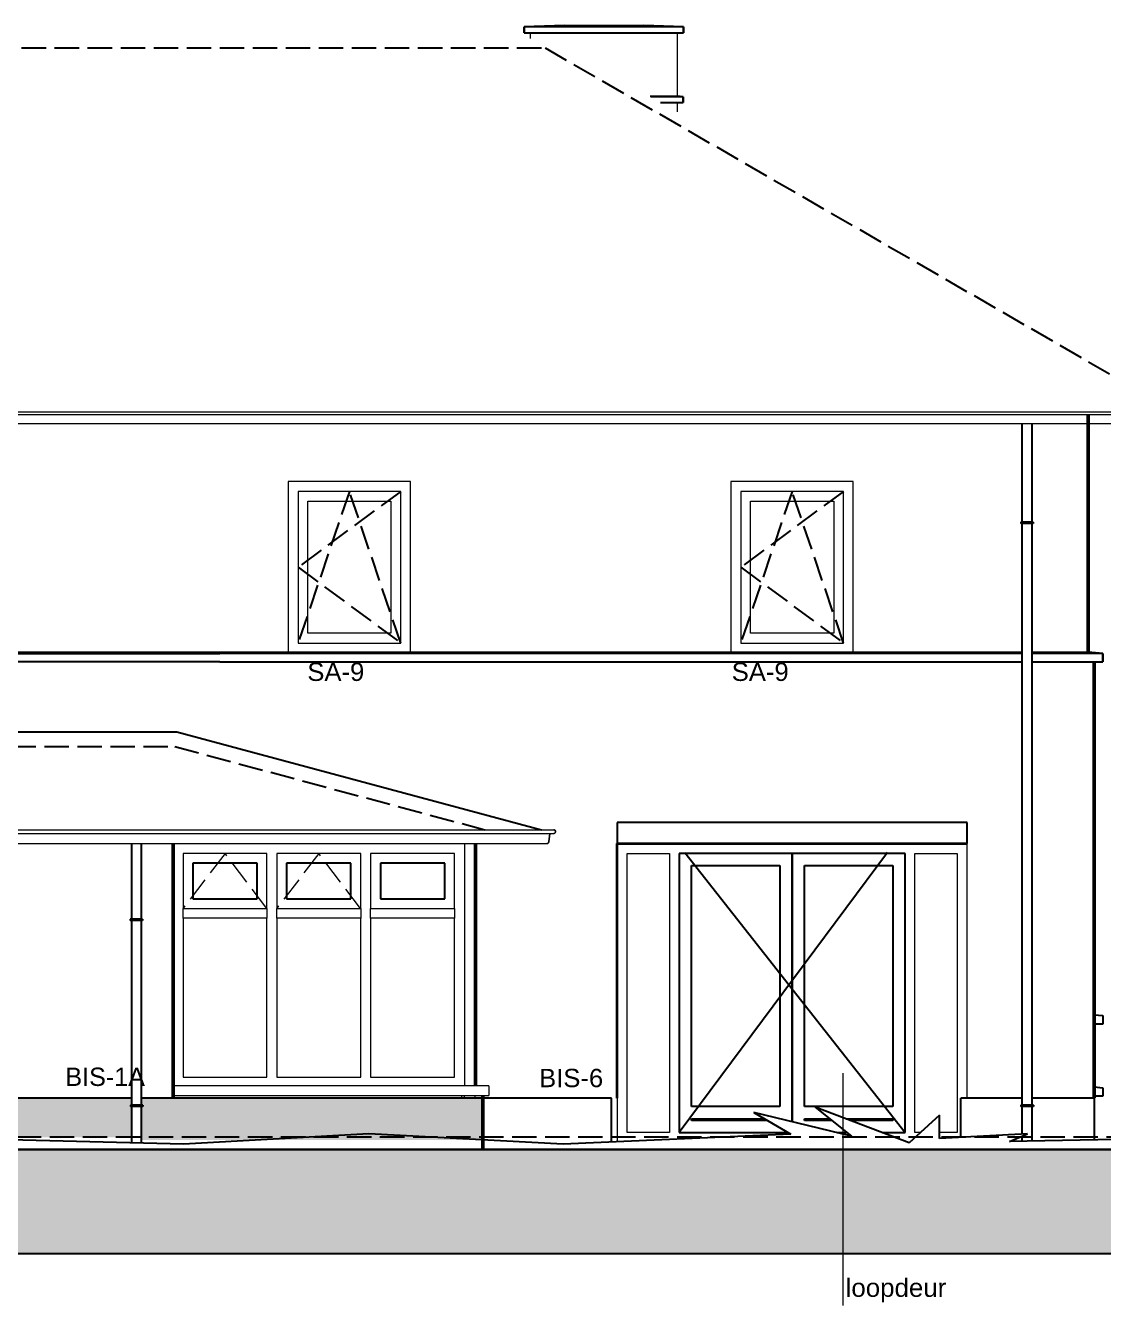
# Model space of a CAD drawing. Header units: millimetres. Extents: x 0 to 1200, y 0 to 841.
# Drawn here: x 968.7 to 1056.8, y 658.6 to 763.2 of the extents above; entities that cross this region are included whole.
import ezdxf

# ---------------------------------------------------------------- set-up
doc = ezdxf.new("R2010")
doc.units = ezdxf.units.MM
doc.linetypes.add('PUNKT2_S9', pattern=[1, 0, -1])
doc.linetypes.add('VERDECKT2_S2', pattern=[2.7, 2, -0.7])
doc.layers.add('Standard', color=7, linetype='Continuous', lineweight=25)
doc.styles.add('ARIAL', font='arial.ttf')

msp = doc.modelspace()

# ---------------------------------------------------------------- hatches: boundary and pattern name
at = {"layer": 'Standard', "linetype": 'PUNKT2_S9', "lineweight": 25}
for points in [[(947.27, 675.5), (947.27, 672.3), (977.37, 672.3), (977.37, 675.5)], [(978.17, 675.5), (978.17, 672.08), (1006.09, 672.08), (1006.09, 675.5)]]:
    msp.add_hatch(color=255, dxfattribs=at).paths.add_polyline_path(points)
at = {"layer": 'Standard', "linetype": 'PUNKT2_S9', "lineweight": -3}
h = msp.add_hatch(color=0, dxfattribs=at)
h.paths.add_polyline_path([(923.37, 668.87), (922.92, 668.87), (922.2, 668.87), (922.2, 667.48), (922.89, 667.48), (923.43, 667.49), (923.72, 667.54), (923.86, 667.63), (923.98, 667.78), (924.04, 667.96), (924.07, 668.19), (924.04, 668.44), (923.94, 668.64), (923.8, 668.78), (923.6, 668.85)])
h.paths.add_polyline_path([(1091.47, 671.3), (791.47, 671.3), (791.47, 662.8), (1091.47, 662.8)])
h.paths.add_polyline_path([(955.67, 665.23), (957.97, 665.23), (957.97, 664.3), (954.74, 664.3), (954.74, 669.76), (955.67, 669.76)], flags=16)
h.paths.add_polyline_path([(953.85, 668.87), (951.37, 668.87), (951.37, 667.65), (953.67, 667.65), (953.67, 666.73), (951.37, 666.73), (951.37, 665.23), (953.93, 665.23), (953.93, 664.3), (950.45, 664.3), (950.45, 669.8), (953.85, 669.8)], flags=16)
h.paths.add_polyline_path([(947.87, 665.73), (948.99, 669.8), (949.98, 669.8), (948.33, 664.3), (947.35, 664.3), (945.71, 669.8), (946.71, 669.8)], flags=16)
h.paths.add_polyline_path([(945.3, 669.8), (945.3, 668.87), (942.83, 668.87), (942.83, 667.65), (945.13, 667.65), (945.13, 666.73), (942.83, 666.73), (942.83, 665.23), (945.39, 665.23), (945.39, 664.3), (941.91, 664.3), (941.91, 669.8)], flags=16)
h.paths.add_polyline_path([(939.71, 668.71), (939.41, 668.89), (939.04, 668.95), (938.5, 668.83), (938.08, 668.49), (937.81, 667.91), (937.72, 667.12), (937.81, 666.26), (938.08, 665.65), (938.5, 665.28), (939.03, 665.16), (939.32, 665.19), (939.61, 665.29), (939.89, 665.45), (940.12, 665.63), (940.12, 666.33), (939.06, 666.33), (939.06, 667.25), (941.05, 667.25), (941.05, 665.06), (940.7, 664.74), (940.21, 664.46), (939.66, 664.27), (939.09, 664.21), (938.42, 664.3), (937.84, 664.57), (937.37, 665.01), (937.04, 665.6), (936.83, 666.31), (936.77, 667.07), (936.84, 667.88), (937.07, 668.6), (937.44, 669.19), (937.94, 669.62), (938.44, 669.83), (939.04, 669.9), (939.8, 669.79), (940.37, 669.47), (940.77, 668.96), (940.99, 668.28), (940.07, 668.07), (939.93, 668.44)], flags=16)
h.paths.add_polyline_path([(935.02, 666.25), (935.02, 669.8), (935.94, 669.8), (935.94, 666.32), (935.92, 665.72), (935.84, 665.27), (935.65, 664.84), (935.35, 664.5), (934.94, 664.28), (934.42, 664.21), (933.82, 664.32), (933.38, 664.66), (933.1, 665.23), (933.01, 666), (933.88, 666.12), (933.92, 665.72), (934, 665.45), (934.18, 665.23), (934.45, 665.16), (934.72, 665.21), (934.89, 665.37), (934.99, 665.69)], flags=16)
h.paths.add_polyline_path([(932.48, 669.8), (932.48, 664.3), (931.56, 664.3), (931.56, 669.8)], flags=16)
h.paths.add_polyline_path([(929.68, 668.87), (927.55, 668.87), (927.55, 669.8), (930.9, 669.8), (930.9, 668.94), (928.39, 665.23), (931, 665.23), (931, 664.3), (927.28, 664.3), (927.28, 665.31)], flags=16)
h.paths.add_polyline_path([(924.29, 669.65), (924.59, 669.45), (924.82, 669.13), (924.97, 668.72), (925.02, 668.26), (924.95, 667.69), (924.72, 667.24), (924.34, 666.91), (923.81, 666.73), (924.09, 666.51), (924.31, 666.27), (924.54, 665.92), (924.84, 665.38), (925.4, 664.3), (924.29, 664.3), (923.62, 665.5), (923.32, 666.02), (923.13, 666.31), (923, 666.45), (922.85, 666.54), (922.66, 666.58), (922.39, 666.6), (922.2, 666.6), (922.2, 664.3), (921.27, 664.3), (921.27, 669.8), (923.22, 669.8), (923.86, 669.77)], flags=16)
h.paths.add_polyline_path([(920.49, 665.23), (920.49, 664.3), (917, 664.3), (917, 669.8), (920.4, 669.8), (920.4, 668.87), (917.93, 668.87), (917.93, 667.65), (920.23, 667.65), (920.23, 666.73), (917.93, 666.73), (917.93, 665.23)], flags=16)
h.paths.add_polyline_path([(914.07, 666.88), (913.32, 665.97), (913.32, 664.3), (912.39, 664.3), (912.39, 669.8), (913.32, 669.8), (913.32, 667.36), (915.18, 669.8), (916.43, 669.8), (914.7, 667.66), (916.52, 664.3), (915.33, 664.3)], flags=16)
h.paths.add_polyline_path([(910.54, 669.8), (911.4, 669.8), (911.4, 664.3), (910.47, 664.3), (908.62, 667.89), (908.62, 664.3), (907.76, 664.3), (907.76, 669.8), (908.66, 669.8), (910.54, 666.13)], flags=16)
h.paths.add_polyline_path([(905.95, 664.3), (905.95, 669.8), (906.87, 669.8), (906.87, 664.3)], flags=16)
h.paths.add_polyline_path([(903.01, 669.76), (903.01, 665.23), (905.31, 665.23), (905.31, 664.3), (902.09, 664.3), (902.09, 669.76)], flags=16)

# ---------------------------------------------------------------- linework, layer by layer
at = {"layer": 'Standard', "color": 117, "linetype": 'Continuous', "lineweight": -3}
for p, q in [((1009.45, 763.07), (1012.75, 763.17)), ((1012.75, 763.17), (1009.45, 763.07)), ((1009.45, 762.57), (1009.45, 763.07)), ((1022.5, 763.07), (1009.45, 763.07)), ((1009.45, 763.07), (1009.45, 762.57)), ((1012.75, 763.17), (1019.25, 763.17)), ((1019.25, 763.17), (1022.5, 763.07)), ((1022.5, 763.07), (1019.25, 763.17)), ((1022.5, 763.07), (1022.5, 762.57)), ((1022.5, 762.57), (1022.5, 763.07)), ((1009.45, 762.57), (1022.5, 762.57)), ((1019.75, 757.4), (1021.97, 757.4)), ((1022.47, 757.35), (1019.84, 757.35)), ((1020.61, 756.9), (1022.47, 756.9)), ((1022.47, 757.35), (1021.97, 757.4)), ((1021.97, 757.4), (1022.47, 757.35)), ((1022.47, 756.9), (1022.47, 757.35)), ((1022.47, 757.35), (1022.47, 756.9)), ((912.37, 711.85), (984.57, 711.85)), ((942.77, 711.95), (984.57, 711.95)), ((984.57, 711.95), (990.17, 711.95)), ((1050.19, 711.85), (984.57, 711.85)), ((990.17, 711.95), (1000.17, 711.95)), ((1000.17, 711.95), (1026.37, 711.95)), ((1026.37, 711.95), (1036.37, 711.95)), ((1036.37, 711.95), (1050.19, 711.95)), ((1050.99, 711.95), (1055.57, 711.95)), ((1056.77, 711.85), (1050.99, 711.85)), ((1055.57, 711.95), (1056.77, 711.85)), ((1056.77, 711.85), (1055.57, 711.95)), ((1056.77, 711.85), (1056.77, 711.15)), ((1056.77, 711.15), (1056.77, 711.85)), ((984.57, 711.15), (912.37, 711.15)), ((984.57, 711.15), (1050.19, 711.15)), ((1050.99, 711.15), (1056.77, 711.15)), ((1039.16, 695.57), (1022.14, 672.68)), ((1022.59, 695.57), (1040.6, 672.68)), ((1056.07, 682.31), (1056.77, 682.25)), ((1056.77, 682.25), (1056.77, 681.55)), ((1056.77, 681.55), (1056.07, 681.55)), ((1056.07, 676.41), (1056.77, 676.35)), ((1056.77, 676.35), (1056.77, 675.65)), ((1056.77, 675.65), (1056.07, 675.65))]:
    msp.add_line(p, q, dxfattribs=at)
at = {"layer": 'Standard', "color": 36, "linetype": 'Continuous', "lineweight": 18}
for p, q in [((1009.98, 762.13), (1009.98, 762.57)), ((1021.98, 762.57), (1021.98, 757.4)), ((1021.98, 756.9), (1021.98, 756.12)), ((1056.07, 698.2), (1056.07, 711.15)), ((1056.07, 698.2), (1056.07, 711.15)), ((1056.07, 698.2), (1056.07, 675.5)), ((1056.07, 698.2), (1056.07, 675.5)), ((980.77, 696.3), (980.77, 676.5)), ((1017.07, 696.3), (1017.07, 671.93)), ((1045.67, 696.3), (1017.07, 696.3)), ((1045.67, 675.5), (1045.67, 696.3)), ((1004.33, 675.7), (1004.33, 675.5)), ((1006.07, 675.7), (1006.07, 675.5)), ((1040.82, 671.88), (1040.99, 671.88))]:
    msp.add_line(p, q, dxfattribs=at)
at = {"layer": 'Standard', "color": 255, "linetype": 'VERDECKT2_S2', "lineweight": -3}
for p, q in [((957.57, 761.35), (1011.17, 761.35)), ((1011.17, 761.35), (1061.07, 732.54)), ((943.23, 704.23), (980.91, 704.23)), ((980.91, 704.23), (1006.23, 697.44))]:
    msp.add_line(p, q, dxfattribs=at)
at = {"layer": 'Standard', "color": 9, "linetype": 'Continuous', "lineweight": 18}
for p, q in [((902.98, 731.59), (1066.16, 731.59)), ((902.98, 731.39), (1066.16, 731.39)), ((903.39, 730.64), (1065.74, 730.64))]:
    msp.add_line(p, q, dxfattribs=at)
at = {"layer": 'Standard', "color": 117, "linetype": 'Continuous', "lineweight": 50}
for p, q in [((1055.57, 731.4), (1055.57, 711.95)), ((1056.07, 711.15), (1056.07, 675.51)), ((980.77, 696.3), (980.77, 675.5)), ((1005.47, 696.3), (1005.47, 676.5))]:
    msp.add_line(p, q, dxfattribs=at)
at = {"layer": 'Standard', "color": 7, "linetype": 'Continuous', "lineweight": -3}
for p, q in [((1050.19, 730.13), (1050.19, 730.64)), ((1050.99, 730.13), (1050.99, 730.64)), ((1050.19, 729.98), (1050.19, 730.13)), ((1050.19, 729.82), (1050.19, 729.98)), ((1050.19, 729.68), (1050.19, 729.82)), ((1050.19, 729.55), (1050.19, 729.68)), ((1050.19, 729.43), (1050.19, 729.55)), ((1050.19, 724.57), (1050.19, 729.43)), ((1050.99, 729.98), (1050.99, 730.13)), ((1050.99, 729.82), (1050.99, 729.98)), ((1050.99, 729.68), (1050.99, 729.82)), ((1050.99, 729.55), (1050.99, 729.68)), ((1050.99, 729.43), (1050.99, 729.55)), ((1050.99, 724.57), (1050.99, 729.43)), ((1050.19, 724.45), (1050.19, 724.57)), ((1050.19, 724.32), (1050.19, 724.45)), ((1050.19, 724.18), (1050.19, 724.32)), ((1050.19, 724.02), (1050.19, 724.18)), ((1050.19, 723.87), (1050.19, 724.02)), ((1050.99, 724.45), (1050.99, 724.57)), ((1050.99, 724.32), (1050.99, 724.45)), ((1050.99, 724.18), (1050.99, 724.32)), ((1050.99, 724.02), (1050.99, 724.18)), ((1050.99, 723.87), (1050.99, 724.02)), ((1050.19, 722.57), (1050.19, 723.87)), ((1050.99, 722.57), (1050.99, 723.87)), ((1050.07, 722.57), (1050.07, 722.47)), ((1050.08, 722.57), (1050.07, 722.57)), ((1050.08, 722.47), (1050.07, 722.47)), ((1050.09, 722.57), (1050.08, 722.57)), ((1050.09, 722.47), (1050.08, 722.47)), ((1050.12, 722.57), (1050.09, 722.57)), ((1050.12, 722.47), (1050.09, 722.47)), ((1050.17, 722.57), (1050.12, 722.57)), ((1050.17, 722.47), (1050.12, 722.47)), ((1050.22, 722.57), (1050.17, 722.57)), ((1050.22, 722.47), (1050.17, 722.47)), ((1050.19, 674.92), (1050.19, 722.47)), ((1050.28, 722.57), (1050.22, 722.57)), ((1050.28, 722.47), (1050.22, 722.47)), ((1050.34, 722.57), (1050.28, 722.57)), ((1050.34, 722.47), (1050.28, 722.47)), ((1050.42, 722.57), (1050.34, 722.57)), ((1050.42, 722.47), (1050.34, 722.47)), ((1050.49, 722.57), (1050.42, 722.57)), ((1050.49, 722.47), (1050.42, 722.47)), ((1050.57, 722.57), (1050.49, 722.57)), ((1050.57, 722.47), (1050.49, 722.47)), ((1050.65, 722.57), (1050.57, 722.57)), ((1050.65, 722.47), (1050.57, 722.47)), ((1050.72, 722.57), (1050.65, 722.57)), ((1050.72, 722.47), (1050.65, 722.47)), ((1050.8, 722.57), (1050.72, 722.57)), ((1050.8, 722.47), (1050.72, 722.47)), ((1050.86, 722.57), (1050.8, 722.57)), ((1050.86, 722.47), (1050.8, 722.47)), ((1050.92, 722.57), (1050.86, 722.57)), ((1050.92, 722.47), (1050.86, 722.47)), ((1050.97, 722.57), (1050.92, 722.57)), ((1050.97, 722.47), (1050.92, 722.47)), ((1051.02, 722.57), (1050.97, 722.57)), ((1051.02, 722.47), (1050.97, 722.47)), ((1050.99, 674.92), (1050.99, 722.47)), ((1051.05, 722.57), (1051.02, 722.57)), ((1051.05, 722.47), (1051.02, 722.47)), ((1051.06, 722.57), (1051.05, 722.57)), ((1051.06, 722.47), (1051.05, 722.47)), ((1051.07, 722.57), (1051.06, 722.57)), ((1051.07, 722.47), (1051.06, 722.47)), ((1051.07, 722.57), (1051.07, 722.47)), ((977.37, 695.07), (977.37, 696.3)), ((978.17, 695.07), (978.17, 696.3)), ((977.37, 694.91), (977.37, 695.07)), ((977.37, 694.76), (977.37, 694.91)), ((977.37, 694.61), (977.37, 694.76)), ((978.17, 694.91), (978.17, 695.07)), ((978.17, 694.76), (978.17, 694.91)), ((978.17, 694.61), (978.17, 694.76)), ((977.37, 694.48), (977.37, 694.61)), ((977.37, 694.36), (977.37, 694.48)), ((977.37, 692.12), (977.37, 694.36)), ((978.17, 694.48), (978.17, 694.61)), ((978.17, 694.36), (978.17, 694.48)), ((978.17, 692.12), (978.17, 694.36)), ((977.37, 692), (977.37, 692.12)), ((977.37, 691.87), (977.37, 692)), ((977.37, 691.73), (977.37, 691.87)), ((977.37, 691.57), (977.37, 691.73)), ((977.37, 691.42), (977.37, 691.57)), ((978.17, 692), (978.17, 692.12)), ((978.17, 691.87), (978.17, 692)), ((978.17, 691.73), (978.17, 691.87)), ((978.17, 691.57), (978.17, 691.73)), ((978.17, 691.42), (978.17, 691.57)), ((977.37, 690.12), (977.37, 691.42)), ((978.17, 690.12), (978.17, 691.42)), ((977.25, 690.12), (977.25, 690.02)), ((977.26, 690.12), (977.25, 690.12)), ((977.26, 690.02), (977.25, 690.02)), ((977.27, 690.12), (977.26, 690.12)), ((977.27, 690.02), (977.26, 690.02)), ((977.3, 690.12), (977.27, 690.12)), ((977.3, 690.02), (977.27, 690.02)), ((977.35, 690.12), (977.3, 690.12)), ((977.35, 690.02), (977.3, 690.02)), ((977.4, 690.12), (977.35, 690.12)), ((977.4, 690.02), (977.35, 690.02)), ((977.37, 674.92), (977.37, 690.02)), ((977.46, 690.12), (977.4, 690.12)), ((977.46, 690.02), (977.4, 690.02)), ((977.52, 690.12), (977.46, 690.12)), ((977.52, 690.02), (977.46, 690.02)), ((977.6, 690.12), (977.52, 690.12)), ((977.6, 690.02), (977.52, 690.02)), ((977.67, 690.12), (977.6, 690.12)), ((977.67, 690.02), (977.6, 690.02)), ((977.75, 690.12), (977.67, 690.12)), ((977.75, 690.02), (977.67, 690.02)), ((977.83, 690.12), (977.75, 690.12)), ((977.83, 690.02), (977.75, 690.02)), ((977.9, 690.12), (977.83, 690.12)), ((977.9, 690.02), (977.83, 690.02)), ((977.98, 690.12), (977.9, 690.12)), ((977.98, 690.02), (977.9, 690.02)), ((978.04, 690.12), (977.98, 690.12)), ((978.04, 690.02), (977.98, 690.02)), ((978.1, 690.12), (978.04, 690.12)), ((978.1, 690.02), (978.04, 690.02)), ((978.15, 690.12), (978.1, 690.12)), ((978.15, 690.02), (978.1, 690.02)), ((978.2, 690.12), (978.15, 690.12)), ((978.2, 690.02), (978.15, 690.02)), ((978.17, 674.92), (978.17, 690.02)), ((978.23, 690.12), (978.2, 690.12)), ((978.23, 690.02), (978.2, 690.02)), ((978.24, 690.12), (978.23, 690.12)), ((978.24, 690.02), (978.23, 690.02)), ((978.25, 690.12), (978.24, 690.12)), ((978.25, 690.02), (978.24, 690.02)), ((978.25, 690.12), (978.25, 690.02)), ((977.27, 674.92), (977.26, 674.92)), ((977.26, 674.92), (977.26, 674.82)), ((977.27, 674.82), (977.26, 674.82)), ((977.29, 674.92), (977.27, 674.92)), ((977.29, 674.82), (977.27, 674.82)), ((977.32, 674.92), (977.29, 674.92)), ((977.32, 674.82), (977.29, 674.82)), ((977.36, 674.92), (977.32, 674.92)), ((977.36, 674.82), (977.32, 674.82)), ((977.41, 674.92), (977.36, 674.92)), ((977.41, 674.82), (977.36, 674.82)), ((977.37, 671.83), (977.37, 674.82)), ((977.47, 674.92), (977.41, 674.92)), ((977.47, 674.82), (977.41, 674.82)), ((977.53, 674.92), (977.47, 674.92)), ((977.53, 674.82), (977.47, 674.82)), ((977.61, 674.92), (977.53, 674.92)), ((977.61, 674.82), (977.53, 674.82)), ((977.68, 674.92), (977.61, 674.92)), ((977.68, 674.82), (977.61, 674.82)), ((977.76, 674.92), (977.68, 674.92)), ((977.76, 674.82), (977.68, 674.82)), ((977.77, 674.92), (977.76, 674.92)), ((977.77, 674.82), (977.76, 674.82)), ((977.77, 674.92), (977.77, 674.92)), ((977.85, 674.92), (977.77, 674.92)), ((977.77, 674.82), (977.77, 674.82)), ((977.85, 674.82), (977.77, 674.82)), ((977.93, 674.92), (977.85, 674.92)), ((977.93, 674.82), (977.85, 674.82)), ((978, 674.92), (977.93, 674.92)), ((978, 674.82), (977.93, 674.82)), ((978.07, 674.92), (978, 674.92)), ((978.07, 674.82), (978, 674.82)), ((978.13, 674.92), (978.07, 674.92)), ((978.13, 674.82), (978.07, 674.82)), ((978.18, 674.92), (978.13, 674.92)), ((978.18, 674.82), (978.13, 674.82)), ((978.17, 671.81), (978.17, 674.82)), ((978.22, 674.92), (978.18, 674.92)), ((978.22, 674.82), (978.18, 674.82)), ((978.25, 674.92), (978.22, 674.92)), ((978.25, 674.82), (978.22, 674.82)), ((978.27, 674.92), (978.25, 674.92)), ((978.27, 674.82), (978.25, 674.82)), ((978.27, 674.92), (978.27, 674.92)), ((978.27, 674.92), (978.27, 674.82)), ((978.27, 674.82), (978.27, 674.82)), ((1050.09, 674.92), (1050.08, 674.92)), ((1050.08, 674.92), (1050.08, 674.82)), ((1050.09, 674.82), (1050.08, 674.82)), ((1050.11, 674.92), (1050.09, 674.92)), ((1050.11, 674.82), (1050.09, 674.82)), ((1050.14, 674.92), (1050.11, 674.92)), ((1050.14, 674.82), (1050.11, 674.82)), ((1050.18, 674.92), (1050.14, 674.92)), ((1050.18, 674.82), (1050.14, 674.82)), ((1050.23, 674.92), (1050.18, 674.92)), ((1050.23, 674.82), (1050.18, 674.82)), ((1050.19, 672.57), (1050.19, 674.82)), ((1050.29, 674.92), (1050.23, 674.92)), ((1050.29, 674.82), (1050.23, 674.82)), ((1050.35, 674.92), (1050.29, 674.92)), ((1050.35, 674.82), (1050.29, 674.82)), ((1050.43, 674.92), (1050.35, 674.92)), ((1050.43, 674.82), (1050.35, 674.82)), ((1050.5, 674.92), (1050.43, 674.92)), ((1050.5, 674.82), (1050.43, 674.82)), ((1050.58, 674.92), (1050.5, 674.92)), ((1050.58, 674.82), (1050.5, 674.82)), ((1050.59, 674.92), (1050.58, 674.92)), ((1050.59, 674.82), (1050.58, 674.82)), ((1050.59, 674.92), (1050.59, 674.92)), ((1050.67, 674.92), (1050.59, 674.92)), ((1050.59, 674.82), (1050.59, 674.82)), ((1050.67, 674.82), (1050.59, 674.82)), ((1050.75, 674.92), (1050.67, 674.92)), ((1050.75, 674.82), (1050.67, 674.82)), ((1050.82, 674.92), (1050.75, 674.92)), ((1050.82, 674.82), (1050.75, 674.82)), ((1050.89, 674.92), (1050.82, 674.92)), ((1050.89, 674.82), (1050.82, 674.82)), ((1050.95, 674.92), (1050.89, 674.92)), ((1050.95, 674.82), (1050.89, 674.82)), ((1051, 674.92), (1050.95, 674.92)), ((1051, 674.82), (1050.95, 674.82)), ((1050.99, 671.98), (1050.99, 674.82)), ((1051.04, 674.92), (1051, 674.92)), ((1051.04, 674.82), (1051, 674.82)), ((1051.07, 674.92), (1051.04, 674.92)), ((1051.07, 674.82), (1051.04, 674.82)), ((1051.09, 674.92), (1051.07, 674.92)), ((1051.09, 674.82), (1051.07, 674.82)), ((1051.09, 674.92), (1051.09, 674.92)), ((1051.09, 674.92), (1051.09, 674.82)), ((1051.09, 674.82), (1051.09, 674.82)), ((1050.19, 671.97), (1050.19, 672.41))]:
    msp.add_line(p, q, dxfattribs=at)
at = {"layer": 'Standard', "color": 55, "linetype": 'Continuous', "lineweight": 18}
for p, q in [((1055.57, 727.2), (1055.57, 730.64)), ((1055.57, 727.2), (1055.57, 730.64)), ((1055.57, 727.8), (1055.57, 711.95)), ((1055.57, 727.8), (1055.57, 711.95)), ((990.17, 725.9), (990.17, 711.95)), ((1000.17, 725.9), (990.17, 725.9)), ((1000.17, 711.95), (1000.17, 725.9)), ((1036.37, 725.9), (1026.37, 725.9)), ((1026.37, 725.9), (1026.37, 711.95)), ((1036.37, 711.95), (1036.37, 725.9))]:
    msp.add_line(p, q, dxfattribs=at)
at = {"layer": 'Standard', "color": 117, "linetype": 'VERDECKT2_S2', "lineweight": -3}
for p, q in [((999.37, 725.1), (990.97, 718.9)), ((995.17, 725.1), (990.97, 712.7)), ((999.37, 712.7), (995.17, 725.1)), ((1035.57, 725.1), (1027.17, 718.9)), ((1031.37, 725.1), (1027.17, 712.7)), ((1035.57, 712.7), (1031.37, 725.1)), ((990.97, 718.9), (999.37, 712.7)), ((1027.17, 718.9), (1035.57, 712.7))]:
    msp.add_line(p, q, dxfattribs=at)
at = {"layer": 'Standard', "color": 51, "linetype": 'Continuous', "lineweight": 18}
for p, q in [((991.77, 725.1), (990.97, 725.1)), ((990.97, 725.1), (990.97, 712.7)), ((998.57, 725.1), (991.77, 725.1)), ((999.37, 725.1), (998.57, 725.1)), ((999.37, 712.7), (999.37, 725.1)), ((1027.97, 725.1), (1027.17, 725.1)), ((1027.17, 725.1), (1027.17, 712.7)), ((1034.77, 725.1), (1027.97, 725.1)), ((1035.57, 725.1), (1034.77, 725.1)), ((1035.57, 712.7), (1035.57, 725.1)), ((991.77, 724.3), (998.57, 724.3)), ((991.77, 713.5), (991.77, 724.3)), ((998.57, 724.3), (998.57, 713.5)), ((1027.97, 724.3), (1034.77, 724.3)), ((1027.97, 713.5), (1027.97, 724.3)), ((1034.77, 724.3), (1034.77, 713.5)), ((990.97, 712.7), (991.77, 712.7)), ((998.57, 713.5), (991.77, 713.5)), ((991.77, 712.7), (998.57, 712.7)), ((998.57, 712.7), (999.37, 712.7)), ((1027.17, 712.7), (1027.97, 712.7)), ((1034.77, 713.5), (1027.97, 713.5)), ((1027.97, 712.7), (1034.77, 712.7)), ((1034.77, 712.7), (1035.57, 712.7)), ((1004.57, 696.3), (1004.57, 676.5)), ((1005.46, 676.5), (1005.46, 696.3)), ((1005.47, 676.5), (1005.47, 696.3)), ((988.43, 695.5), (981.57, 695.5)), ((981.57, 695.5), (981.57, 691)), ((988.43, 691), (988.43, 695.5)), ((989.23, 695.5), (989.23, 691)), ((996.1, 695.5), (989.23, 695.5)), ((996.1, 691), (996.1, 695.5)), ((996.9, 695.5), (996.9, 691)), ((1003.77, 695.5), (996.9, 695.5)), ((1003.77, 691), (1003.77, 695.5)), ((1017.87, 695.5), (1021.34, 695.5)), ((1017.87, 672.68), (1017.87, 695.5)), ((1021.34, 695.5), (1021.34, 672.68)), ((1031.36, 695.5), (1031.37, 695.5)), ((1041.4, 672.68), (1041.4, 695.5)), ((1041.4, 695.5), (1044.87, 695.5)), ((1044.87, 695.5), (1044.87, 672.68)), ((981.57, 690.2), (981.57, 691)), ((981.57, 691), (988.43, 691)), ((988.43, 691), (988.43, 690.2)), ((989.23, 690.2), (989.23, 691)), ((989.23, 691), (996.1, 691)), ((996.1, 691), (996.1, 690.2)), ((996.9, 690.2), (996.9, 691)), ((996.9, 691), (1003.77, 691)), ((1003.77, 691), (1003.77, 690.2)), ((988.43, 690.2), (981.57, 690.2)), ((981.57, 690.2), (981.57, 677.2)), ((988.43, 677.2), (988.43, 690.2)), ((996.1, 690.2), (989.23, 690.2)), ((989.23, 690.2), (989.23, 677.2)), ((996.1, 677.2), (996.1, 690.2)), ((1003.77, 690.2), (996.9, 690.2)), ((996.9, 690.2), (996.9, 677.2)), ((1003.77, 677.2), (1003.77, 690.2)), ((981.57, 677.2), (988.43, 677.2)), ((989.23, 677.2), (996.1, 677.2)), ((996.9, 677.2), (1003.77, 677.2)), ((1035.55, 658.55), (1035.55, 677.55)), ((1004.57, 675.5), (1004.57, 675.7)), ((1005.46, 675.5), (1005.46, 675.7)), ((1021.34, 672.68), (1017.87, 672.68)), ((1041.87, 672.68), (1041.4, 672.68)), ((1044.87, 672.68), (1043.43, 672.68))]:
    msp.add_line(p, q, dxfattribs=at)
at = {"layer": 'Standard', "color": 7, "linetype": 'Continuous', "lineweight": 25}
for p, q in [((943.07, 705.43), (981.07, 705.43)), ((981.07, 705.43), (1010.87, 697.44))]:
    msp.add_line(p, q, dxfattribs=at)
at = {"layer": 'Standard', "color": 34, "linetype": 'Continuous', "lineweight": 18}
for p, q in [((981.07, 705.43), (943.57, 705.43)), ((1010.87, 697.44), (981.07, 705.43)), ((981.07, 705.43), (1010.87, 697.44))]:
    msp.add_line(p, q, dxfattribs=at)
at = {"layer": 'Standard', "color": 5, "linetype": 'Continuous', "lineweight": -3}
for p, q in [((1045.67, 698.04), (1017.07, 698.04)), ((1017.07, 698.04), (1017.07, 696.3)), ((1045.67, 696.3), (1045.67, 698.04))]:
    msp.add_line(p, q, dxfattribs=at)
at = {"layer": 'Standard', "color": 255, "linetype": 'Continuous', "lineweight": 18}
for p, q in [((912.72, 697.44), (1011.88, 697.44)), ((912.72, 697.14), (1011.88, 697.14)), ((1011.47, 696.44), (1011.57, 697.14)), ((1011.57, 697.14), (1011.47, 696.44)), ((1011.88, 697.44), (1011.88, 697.44)), ((1011.89, 697.44), (1011.88, 697.44)), ((1011.88, 697.44), (1011.88, 697.44)), ((1011.88, 697.44), (1011.89, 697.44)), ((1011.88, 697.14), (1011.88, 697.14)), ((1011.88, 697.14), (1011.89, 697.14)), ((1011.88, 697.14), (1011.88, 697.14)), ((1011.89, 697.14), (1011.88, 697.14)), ((1011.9, 697.44), (1011.89, 697.44)), ((1011.89, 697.44), (1011.9, 697.44)), ((1011.89, 697.14), (1011.9, 697.14)), ((1011.9, 697.14), (1011.89, 697.14)), ((1011.91, 697.44), (1011.9, 697.44)), ((1011.9, 697.44), (1011.91, 697.44)), ((1011.9, 697.14), (1011.91, 697.14)), ((1011.91, 697.14), (1011.9, 697.14)), ((1011.91, 697.44), (1011.91, 697.44)), ((1011.92, 697.44), (1011.91, 697.44)), ((1011.91, 697.44), (1011.91, 697.44)), ((1011.91, 697.44), (1011.92, 697.44)), ((1011.91, 697.14), (1011.91, 697.14)), ((1011.91, 697.14), (1011.92, 697.14)), ((1011.91, 697.14), (1011.91, 697.14)), ((1011.92, 697.14), (1011.91, 697.14)), ((1011.93, 697.43), (1011.92, 697.44)), ((1011.92, 697.44), (1011.93, 697.43)), ((1011.92, 697.14), (1011.93, 697.15)), ((1011.93, 697.15), (1011.92, 697.14)), ((1011.93, 697.43), (1011.93, 697.43)), ((1011.94, 697.43), (1011.93, 697.43)), ((1011.93, 697.43), (1011.93, 697.43)), ((1011.93, 697.43), (1011.94, 697.43)), ((1011.93, 697.15), (1011.93, 697.15)), ((1011.93, 697.15), (1011.94, 697.15)), ((1011.93, 697.15), (1011.93, 697.15)), ((1011.94, 697.15), (1011.93, 697.15)), ((1011.95, 697.42), (1011.94, 697.43)), ((1011.94, 697.43), (1011.95, 697.42)), ((1011.94, 697.15), (1011.95, 697.16)), ((1011.95, 697.16), (1011.94, 697.15)), ((1011.95, 697.42), (1011.95, 697.42)), ((1011.96, 697.41), (1011.95, 697.42)), ((1011.95, 697.42), (1011.95, 697.42)), ((1011.95, 697.42), (1011.96, 697.41)), ((1011.95, 697.16), (1011.95, 697.16)), ((1011.95, 697.16), (1011.96, 697.16)), ((1011.95, 697.16), (1011.95, 697.16)), ((1011.96, 697.16), (1011.95, 697.16)), ((1011.97, 697.41), (1011.96, 697.41)), ((1011.96, 697.41), (1011.97, 697.41)), ((1011.96, 697.16), (1011.97, 697.17)), ((1011.97, 697.17), (1011.96, 697.16)), ((1011.97, 697.4), (1011.97, 697.41)), ((1011.97, 697.41), (1011.97, 697.4)), ((1011.98, 697.4), (1011.97, 697.4)), ((1011.97, 697.4), (1011.98, 697.4)), ((1011.97, 697.17), (1011.98, 697.18)), ((1011.98, 697.18), (1011.97, 697.17)), ((1011.97, 697.17), (1011.97, 697.17)), ((1011.97, 697.17), (1011.97, 697.17)), ((1011.98, 697.39), (1011.98, 697.4)), ((1011.98, 697.4), (1011.98, 697.39)), ((1011.99, 697.39), (1011.98, 697.39)), ((1011.98, 697.39), (1011.99, 697.39)), ((1011.98, 697.18), (1011.98, 697.19)), ((1011.98, 697.19), (1011.99, 697.19)), ((1011.98, 697.19), (1011.98, 697.18)), ((1011.99, 697.19), (1011.98, 697.19)), ((1011.99, 697.38), (1011.99, 697.39)), ((1011.99, 697.39), (1011.99, 697.38)), ((1011.99, 697.37), (1011.99, 697.38)), ((1011.99, 697.38), (1011.99, 697.37)), ((1012, 697.37), (1011.99, 697.37)), ((1011.99, 697.37), (1012, 697.37)), ((1011.99, 697.2), (1012, 697.21)), ((1012, 697.21), (1011.99, 697.2)), ((1011.99, 697.19), (1011.99, 697.2)), ((1011.99, 697.2), (1011.99, 697.19)), ((1012, 697.36), (1012, 697.37)), ((1012, 697.37), (1012, 697.36)), ((1012.01, 697.35), (1012, 697.36)), ((1012, 697.36), (1012.01, 697.35)), ((1012, 697.22), (1012.01, 697.23)), ((1012.01, 697.23), (1012, 697.22)), ((1012, 697.21), (1012, 697.22)), ((1012, 697.22), (1012, 697.21)), ((1012, 697.21), (1012, 697.21)), ((1012, 697.21), (1012, 697.21)), ((1012.01, 697.34), (1012.01, 697.35)), ((1012.01, 697.35), (1012.01, 697.34)), ((1012.01, 697.34), (1012.01, 697.34)), ((1012.01, 697.33), (1012.01, 697.34)), ((1012.01, 697.34), (1012.01, 697.34)), ((1012.01, 697.34), (1012.01, 697.33)), ((1012.01, 697.32), (1012.01, 697.33)), ((1012.01, 697.33), (1012.01, 697.32)), ((1012.02, 697.31), (1012.01, 697.32)), ((1012.01, 697.32), (1012.02, 697.31)), ((1012.01, 697.26), (1012.02, 697.27)), ((1012.02, 697.27), (1012.01, 697.26)), ((1012.01, 697.25), (1012.01, 697.26)), ((1012.01, 697.26), (1012.01, 697.25)), ((1012.01, 697.24), (1012.01, 697.25)), ((1012.01, 697.25), (1012.01, 697.24)), ((1012.01, 697.23), (1012.01, 697.24)), ((1012.01, 697.24), (1012.01, 697.23)), ((1012.01, 697.23), (1012.01, 697.23)), ((1012.01, 697.23), (1012.01, 697.23)), ((1012.02, 697.31), (1012.02, 697.31)), ((1012.02, 697.3), (1012.02, 697.31)), ((1012.02, 697.31), (1012.02, 697.31)), ((1012.02, 697.31), (1012.02, 697.3)), ((1012.02, 697.29), (1012.02, 697.3)), ((1012.02, 697.3), (1012.02, 697.29)), ((1012.02, 697.28), (1012.02, 697.29)), ((1012.02, 697.29), (1012.02, 697.28)), ((1012.02, 697.27), (1012.02, 697.28)), ((1012.02, 697.28), (1012.02, 697.27)), ((1012.02, 697.27), (1012.02, 697.27)), ((1012.02, 697.27), (1012.02, 697.27)), ((913.13, 696.3), (1011.32, 696.3)), ((1011.32, 696.3), (1011.33, 696.3)), ((1011.33, 696.3), (1011.32, 696.3)), ((1011.33, 696.3), (1011.34, 696.3)), ((1011.34, 696.3), (1011.33, 696.3)), ((1011.34, 696.3), (1011.35, 696.31)), ((1011.35, 696.31), (1011.34, 696.3)), ((1011.35, 696.31), (1011.35, 696.31)), ((1011.35, 696.31), (1011.36, 696.31)), ((1011.35, 696.31), (1011.35, 696.31)), ((1011.36, 696.31), (1011.35, 696.31)), ((1011.36, 696.31), (1011.37, 696.31)), ((1011.37, 696.31), (1011.36, 696.31)), ((1011.37, 696.31), (1011.38, 696.31)), ((1011.38, 696.31), (1011.37, 696.31)), ((1011.38, 696.31), (1011.38, 696.32)), ((1011.38, 696.32), (1011.39, 696.32)), ((1011.38, 696.32), (1011.38, 696.31)), ((1011.39, 696.32), (1011.38, 696.32)), ((1011.39, 696.32), (1011.4, 696.32)), ((1011.4, 696.32), (1011.39, 696.32)), ((1011.4, 696.32), (1011.4, 696.33)), ((1011.4, 696.33), (1011.41, 696.33)), ((1011.4, 696.33), (1011.4, 696.32)), ((1011.41, 696.33), (1011.4, 696.33)), ((1011.41, 696.33), (1011.42, 696.34)), ((1011.42, 696.34), (1011.41, 696.33)), ((1011.42, 696.34), (1011.43, 696.35)), ((1011.43, 696.35), (1011.42, 696.34)), ((1011.42, 696.34), (1011.42, 696.34)), ((1011.42, 696.34), (1011.42, 696.34)), ((1011.43, 696.35), (1011.44, 696.36)), ((1011.44, 696.36), (1011.43, 696.35)), ((1011.43, 696.35), (1011.43, 696.35)), ((1011.43, 696.35), (1011.43, 696.35)), ((1011.44, 696.36), (1011.44, 696.37)), ((1011.44, 696.37), (1011.45, 696.37)), ((1011.44, 696.37), (1011.44, 696.36)), ((1011.45, 696.37), (1011.44, 696.37)), ((1011.45, 696.38), (1011.46, 696.39)), ((1011.46, 696.39), (1011.45, 696.38)), ((1011.45, 696.37), (1011.45, 696.38)), ((1011.45, 696.38), (1011.45, 696.37)), ((1011.46, 696.4), (1011.47, 696.41)), ((1011.47, 696.41), (1011.46, 696.4)), ((1011.46, 696.39), (1011.46, 696.4)), ((1011.46, 696.4), (1011.46, 696.4)), ((1011.46, 696.4), (1011.46, 696.39)), ((1011.46, 696.4), (1011.46, 696.4)), ((1011.47, 696.43), (1011.47, 696.44)), ((1011.47, 696.44), (1011.47, 696.44)), ((1011.47, 696.44), (1011.47, 696.43)), ((1011.47, 696.44), (1011.47, 696.44)), ((1011.47, 696.42), (1011.47, 696.43)), ((1011.47, 696.43), (1011.47, 696.42)), ((1011.47, 696.41), (1011.47, 696.42)), ((1011.47, 696.42), (1011.47, 696.41))]:
    msp.add_line(p, q, dxfattribs=at)
at = {"layer": 'Standard', "color": 117, "linetype": 'Continuous', "lineweight": 35}
for p, q in [((1017.07, 675.5), (1017.07, 696.3)), ((1017.07, 696.3), (1045.67, 696.3))]:
    msp.add_line(p, q, dxfattribs=at)
at = {"layer": 'Standard', "color": 7, "linetype": 'VERDECKT2_S2', "lineweight": 18}
for p, q in [((985, 695.5), (981.57, 691)), ((988.43, 691), (985, 695.5)), ((992.66, 695.5), (989.23, 691)), ((996.09, 691), (992.66, 695.5))]:
    msp.add_line(p, q, dxfattribs=at)
at = {"layer": 'Standard', "color": 51, "linetype": 'Continuous', "lineweight": -3}
for p, q in [((987.63, 694.7), (982.37, 694.7)), ((982.37, 694.7), (982.37, 691.8)), ((987.63, 691.8), (987.63, 694.7)), ((995.3, 694.7), (990.03, 694.7)), ((990.03, 694.7), (990.03, 691.8)), ((995.3, 691.8), (995.3, 694.7)), ((1002.97, 694.7), (997.7, 694.7)), ((997.7, 694.7), (997.7, 691.8)), ((1002.97, 691.8), (1002.97, 694.7)), ((1022.14, 695.5), (1022.14, 672.68)), ((1023.14, 695.5), (1022.14, 695.5)), ((1030.36, 695.5), (1023.14, 695.5)), ((1031.36, 695.5), (1030.36, 695.5)), ((1031.36, 673.57), (1031.36, 695.5)), ((1031.37, 695.5), (1031.37, 673.57)), ((1032.37, 695.5), (1031.37, 695.5)), ((1039.6, 695.5), (1032.37, 695.5)), ((1040.6, 695.5), (1039.6, 695.5)), ((1040.6, 672.68), (1040.6, 695.5)), ((1023.14, 694.5), (1030.36, 694.5)), ((1023.14, 674.8), (1023.14, 694.5)), ((1030.36, 694.5), (1030.36, 674.8)), ((1032.37, 694.5), (1039.6, 694.5)), ((1032.37, 674.8), (1032.37, 694.5)), ((1039.6, 694.5), (1039.6, 674.8)), ((982.37, 691.8), (987.63, 691.8)), ((990.03, 691.8), (995.3, 691.8)), ((997.7, 691.8), (1002.97, 691.8)), ((1023.14, 673.68), (1023.14, 673.8)), ((1032.37, 673.68), (1032.37, 673.8)), ((1039.6, 673.8), (1039.6, 673.68)), ((1029.35, 673.68), (1023.14, 673.68)), ((1034.62, 673.68), (1032.37, 673.68)), ((1039.6, 673.68), (1036.11, 673.68)), ((1022.14, 672.68), (1023.14, 672.68)), ((1023.14, 672.68), (1030.36, 672.68)), ((1030.36, 672.68), (1031.06, 672.68)), ((1035.04, 672.68), (1035.87, 672.68)), ((1038.73, 672.68), (1039.6, 672.68)), ((1039.6, 672.68), (1040.6, 672.68))]:
    msp.add_line(p, q, dxfattribs=at)
at = {"layer": 'Standard', "color": 59, "linetype": 'Continuous', "lineweight": 18}
for p, q in [((980.77, 676.5), (980.77, 675.7)), ((1006.57, 676.5), (980.77, 676.5)), ((1006.57, 676.5), (1006.57, 675.7)), ((1006.57, 676.5), (1006.57, 675.7)), ((980.77, 675.7), (1006.57, 675.7))]:
    msp.add_line(p, q, dxfattribs=at)
at = {"layer": 'Standard', "color": 26, "linetype": 'Continuous', "lineweight": -3}
for p, q in [((977.37, 675.5), (947.27, 675.5)), ((1006.09, 675.5), (978.17, 675.5)), ((1006.09, 672.08), (1006.09, 675.5)), ((1006.09, 672.08), (1006.09, 675.5)), ((1016.59, 675.5), (1006.09, 675.5)), ((1016.59, 671.9), (1016.59, 675.5)), ((1016.59, 671.9), (1016.59, 675.5)), ((1050.19, 675.5), (1045.15, 675.5)), ((1045.15, 672.3), (1045.15, 675.5)), ((1056.09, 675.5), (1050.99, 675.5)), ((1056.09, 672.08), (1056.09, 675.5)), ((1056.09, 672.08), (1056.09, 675.5))]:
    msp.add_line(p, q, dxfattribs=at)
at = {"layer": 'Standard', "color": 4, "linetype": 'Continuous', "lineweight": 50}
msp.add_line((1006.07, 675.7), (1006.07, 671.3), dxfattribs=at)
at = {"layer": 'Standard', "color": 255, "linetype": 'Continuous', "lineweight": -3}
for p, q in [((1030.36, 674.8), (1023.14, 674.8)), ((1039.6, 674.8), (1032.37, 674.8)), ((1023.14, 673.8), (1029.14, 673.8)), ((1032.37, 673.8), (1034.47, 673.8)), ((1035.79, 673.8), (1039.6, 673.8)), ((1091.47, 671.3), (795.46, 671.3)), ((791.47, 662.8), (1091.47, 662.8))]:
    msp.add_line(p, q, dxfattribs=at)
at = {"layer": 'Standard', "color": 96, "linetype": 'Continuous', "lineweight": -3}
for p, q in [((1028.24, 674.33), (1031.26, 672.56)), ((1036.23, 672.4), (1028.24, 674.33)), ((1033.25, 674.77), (1036.23, 672.4)), ((1040.94, 671.84), (1033.25, 674.77)), ((1043.43, 674.1), (1040.94, 671.84)), ((1043.43, 672.2), (1043.43, 674.1)), ((981.6, 671.72), (964.76, 672.16)), ((996.77, 672.59), (981.6, 671.72)), ((1012.65, 671.73), (996.77, 672.59)), ((1031.26, 672.56), (1012.65, 671.73)), ((1050.62, 672.59), (1043.43, 672.2)), ((1049.13, 671.95), (1050.62, 672.59)), ((1066.18, 672.26), (1049.13, 671.95)), ((795.46, 671.3), (1091.47, 671.3))]:
    msp.add_line(p, q, dxfattribs=at)
at = {"layer": 'Standard', "color": 7, "linetype": 'VERDECKT2_S2', "lineweight": -3}
msp.add_line((1091.47, 672.3), (791.47, 672.3), dxfattribs=at)

# ---------------------------------------------------------------- texts
at = {"layer": 'Standard', "color": 30, "linetype": 'Continuous', "lineweight": 18, "char_height": 1.5, "attachment_point": 7, "style": 'ARIAL'}
for s, insert, width in [('\\W1.00;SA-9', (991.73, 709.58), 5.4247), ('\\W1.00;SA-9', (1026.43, 709.58), 5.4247), ('\\W0.98;BIS-1A', (971.95, 676.47), 7.3866), ('\\W1.00;BIS-6', (1010.68, 676.37), 5.9987)]:
    msp.add_mtext(s, dxfattribs=dict(at, insert=insert, width=width))
at = {"layer": 'Standard', "color": 117, "linetype": 'Continuous', "lineweight": 18, "insert": (1035.74, 658.8), "char_height": 1.5, "width": 8.9801, "attachment_point": 7, "style": 'ARIAL'}
msp.add_mtext('\\W1.01;loopdeur', dxfattribs=at)

doc.saveas('drawing.dxf')
